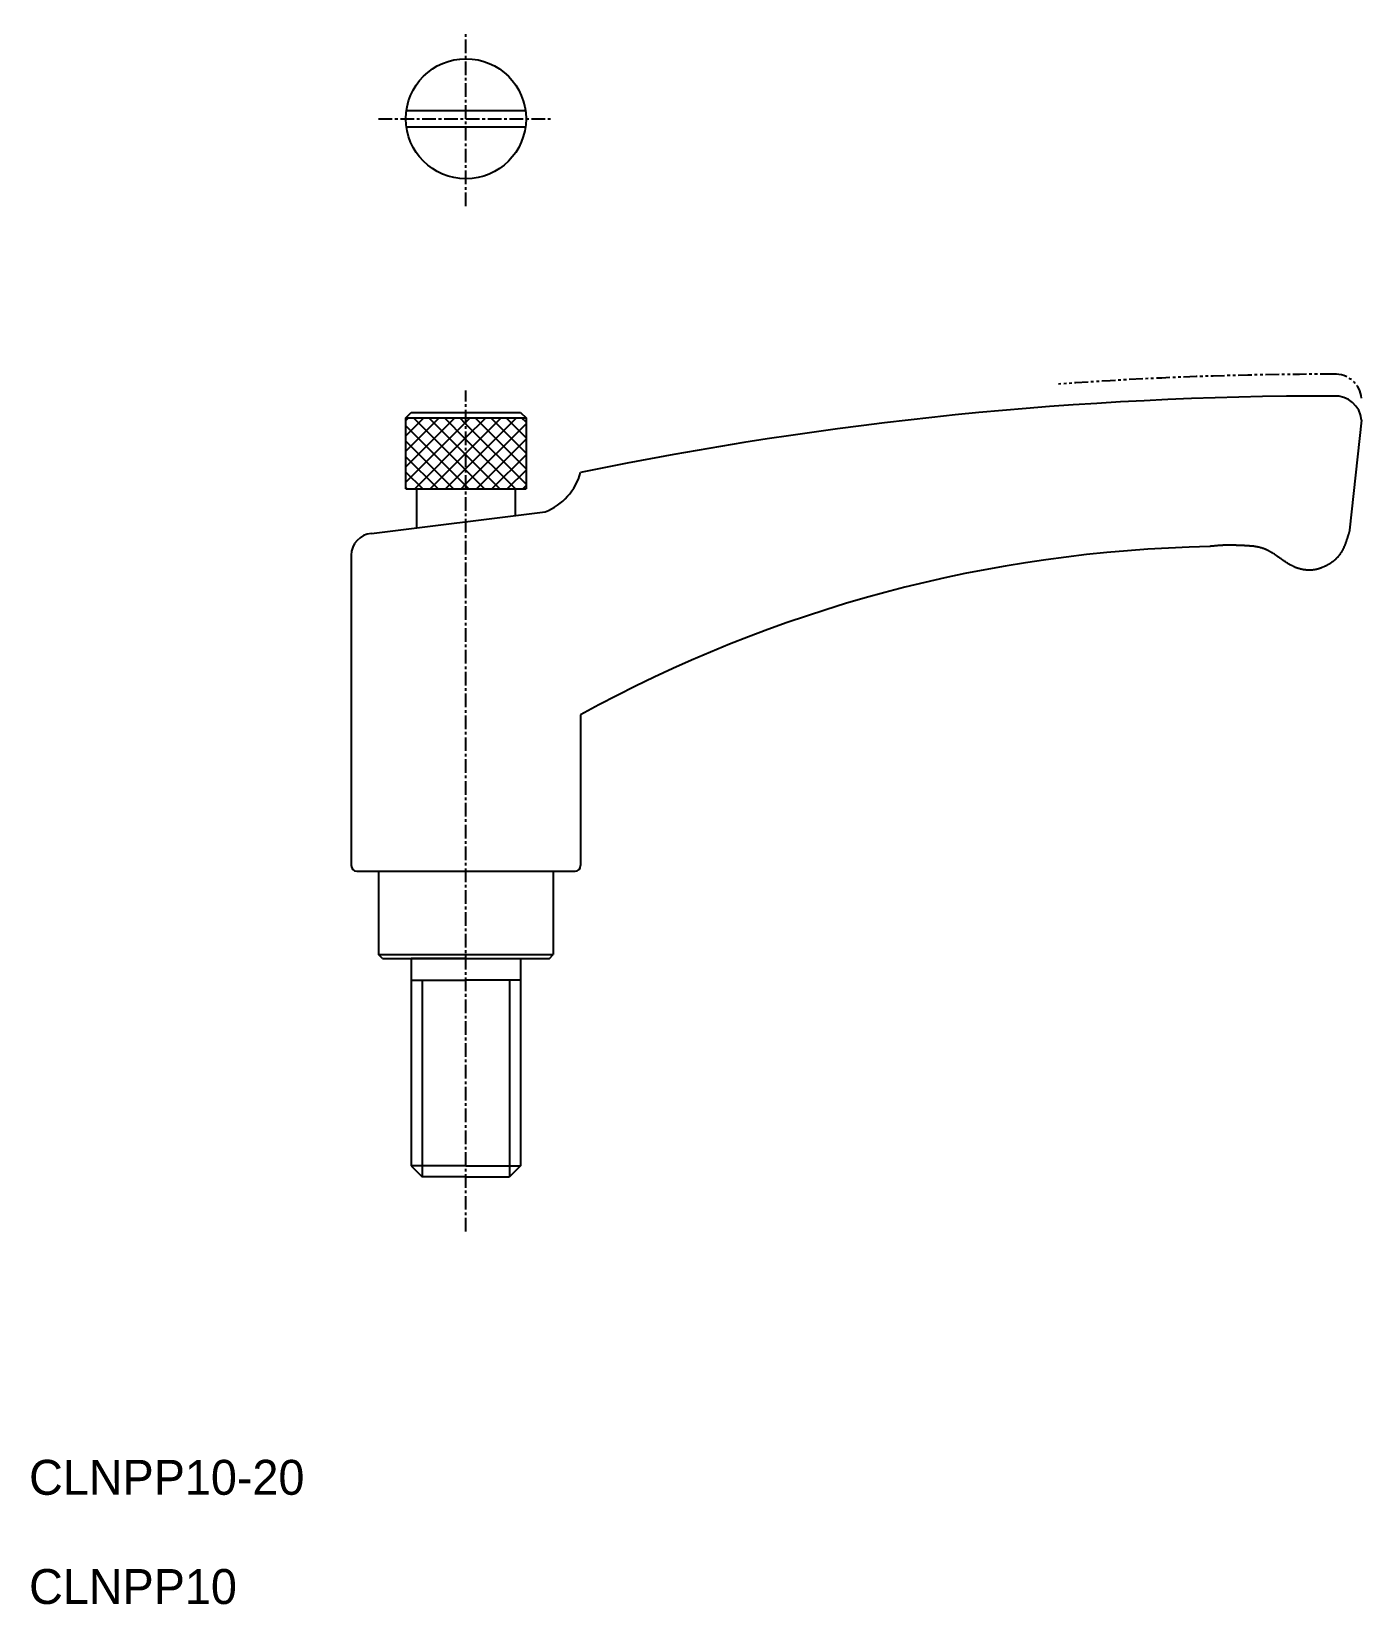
# Model space of a CAD drawing. Extents: x -2292 to -2170, y -1102 to -958.
import ezdxf

# ---------------------------------------------------------------- set-up
doc = ezdxf.new("R2010")
doc.units = 0
doc.linetypes.add('CENTER', pattern=[2, 1.25, -0.25, 0.25, -0.25])
doc.linetypes.add('PHANTOM', pattern=[2.5, 1.25, -0.25, 0.25, -0.25, 0.25, -0.25])
doc.layers.get('0').update_dxf_attribs({"linetype": 'CONTINUOUS'})
doc.layers.add('CENTER', color=1, linetype='CENTER')

# ---------------------------------------------------------------- blocks, each defined once
blk = doc.blocks.new('*X60')
at = {"color": 0, "linetype": 'CONTINUOUS'}
for p, q in [((-2257.97, -997.94), (-2253.49, -993.46)), ((-2257.97, -996.52), (-2254.91, -993.46)), ((-2257.97, -995.11), (-2256.32, -993.46)), ((-2257.97, -993.69), (-2257.73, -993.46)), ((-2257.97, -999.35), (-2252.47, -993.85)), ((-2252.47, -998.26), (-2257.27, -993.46)), ((-2252.47, -996.85), (-2255.86, -993.46)), ((-2252.47, -995.44), (-2254.44, -993.46)), ((-2252.47, -994.02), (-2253.03, -993.46)), ((-2252.47, -998.09), (-2247.84, -993.46)), ((-2252.47, -996.68), (-2249.25, -993.46)), ((-2252.47, -995.26), (-2250.66, -993.46)), ((-2252.47, -993.85), (-2252.08, -993.46)), ((-2246.97, -998.11), (-2251.62, -993.46)), ((-2246.97, -996.69), (-2250.2, -993.46)), ((-2246.97, -995.28), (-2248.79, -993.46)), ((-2246.97, -993.86), (-2247.37, -993.46)), ((-2252.47, -999.68), (-2257.97, -994.18)), ((-2257.16, -999.96), (-2252.47, -995.26)), ((-2252.47, -999.51), (-2246.97, -994.01)), ((-2246.97, -999.52), (-2252.47, -994.02)), ((-2253.6, -999.96), (-2257.97, -995.59)), ((-2255.75, -999.96), (-2252.47, -996.68)), ((-2247.94, -999.96), (-2252.47, -995.44)), ((-2251.51, -999.96), (-2246.97, -995.42)), ((-2255.01, -999.96), (-2257.97, -997.01)), ((-2254.34, -999.96), (-2252.47, -998.09)), ((-2249.36, -999.96), (-2252.47, -996.85)), ((-2250.09, -999.96), (-2246.97, -996.84)), ((-2256.43, -999.96), (-2257.97, -998.42)), ((-2252.92, -999.96), (-2252.47, -999.51)), ((-2250.77, -999.96), (-2252.47, -998.26)), ((-2248.68, -999.96), (-2246.97, -998.25)), ((-2247.26, -999.96), (-2246.97, -999.66)), ((-2257.84, -999.96), (-2257.97, -999.84)), ((-2252.19, -999.96), (-2252.47, -999.68))]:
    blk.add_line(p, q, dxfattribs=at)

msp = doc.modelspace()

# ---------------------------------------------------------------- linework, layer by layer
at = {"color": 7, "linetype": 'CONTINUOUS'}
for p, q in [((-2257.92, -965.32), (-2247.02, -965.32)), ((-2257.92, -966.82), (-2247.02, -966.82)), ((-2257.97, -993.46), (-2257.47, -992.96)), ((-2257.97, -993.46), (-2246.97, -993.46)), ((-2257.97, -999.96), (-2257.97, -993.46)), ((-2257.47, -992.96), (-2247.47, -992.96)), ((-2247.47, -992.96), (-2246.97, -993.46)), ((-2246.97, -993.46), (-2246.97, -999.96)), ((-2170.47, -993.66), (-2171.56, -1003.75)), ((-2257.97, -999.96), (-2246.97, -999.96)), ((-2256.97, -1003.52), (-2256.97, -999.96)), ((-2247.97, -999.96), (-2247.97, -1002.4)), ((-2261.13, -1004.04), (-2245.21, -1002.05)), ((-2262.97, -1006.03), (-2262.97, -1034.46)), ((-2241.97, -1020.64), (-2241.97, -1034.46)), ((-2262.47, -1034.96), (-2242.47, -1034.96)), ((-2260.47, -1034.96), (-2260.47, -1042.59)), ((-2244.47, -1034.96), (-2244.47, -1042.59)), ((-2260.47, -1042.59), (-2244.47, -1042.59)), ((-2260.1, -1042.96), (-2260.47, -1042.59)), ((-2244.83, -1042.96), (-2244.47, -1042.59)), ((-2260.1, -1042.96), (-2244.83, -1042.96)), ((-2252.47, -1042.96), (-2257.47, -1042.96)), ((-2257.47, -1042.96), (-2257.47, -1061.96)), ((-2252.47, -1042.96), (-2257.47, -1042.96)), ((-2252.47, -1042.96), (-2247.47, -1042.96)), ((-2252.47, -1042.96), (-2248.97, -1042.96)), ((-2247.47, -1042.96), (-2247.47, -1061.96)), ((-2257.47, -1044.96), (-2252.47, -1044.96)), ((-2247.47, -1044.96), (-2252.47, -1044.96)), ((-2252.47, -1061.96), (-2257.47, -1061.96)), ((-2257.47, -1061.96), (-2256.47, -1062.96)), ((-2252.47, -1062.96), (-2256.47, -1062.96)), ((-2252.47, -1061.96), (-2247.47, -1061.96)), ((-2252.47, -1062.96), (-2248.47, -1062.96)), ((-2247.47, -1061.96), (-2248.47, -1062.96))]:
    msp.add_line(p, q, dxfattribs=at)
at = {"color": 3}
for p, q in [((-2256.47, -1044.96), (-2256.47, -1062.96)), ((-2248.47, -1044.96), (-2248.47, -1062.96))]:
    msp.add_line(p, q, dxfattribs=at)
at = {"color": 7}
msp.add_polyline3d([(-2171.56, -1003.75, 0), (-2171.56, -1003.75, 0), (-2171.56, -1003.76, 0), (-2171.56, -1003.77, 0), (-2171.56, -1003.78, 0), (-2171.57, -1003.8, 0), (-2171.57, -1003.82, 0), (-2171.58, -1003.84, 0), (-2171.59, -1003.87, 0), (-2171.6, -1003.89, 0), (-2171.61, -1003.92, 0), (-2171.62, -1003.96, 0), (-2171.63, -1003.99, 0), (-2171.64, -1004.03, 0), (-2171.65, -1004.07, 0), (-2171.66, -1004.12, 0), (-2171.68, -1004.16, 0), (-2171.69, -1004.21, 0), (-2171.71, -1004.25, 0), (-2171.72, -1004.3, 0), (-2171.74, -1004.35, 0), (-2171.76, -1004.41, 0), (-2171.77, -1004.46, 0), (-2171.79, -1004.51, 0), (-2171.81, -1004.57, 0), (-2171.83, -1004.62, 0), (-2171.85, -1004.68, 0), (-2171.87, -1004.73, 0), (-2171.89, -1004.79, 0), (-2171.91, -1004.84, 0), (-2171.93, -1004.9, 0), (-2171.95, -1004.96, 0), (-2171.97, -1005.01, 0), (-2171.99, -1005.07, 0), (-2172.01, -1005.12, 0), (-2172.03, -1005.17, 0), (-2172.06, -1005.22, 0), (-2172.08, -1005.28, 0), (-2172.1, -1005.33, 0), (-2172.12, -1005.38, 0), (-2172.15, -1005.42, 0), (-2172.17, -1005.47, 0), (-2172.19, -1005.52, 0), (-2172.21, -1005.56, 0), (-2172.24, -1005.6, 0), (-2172.26, -1005.65, 0), (-2172.28, -1005.69, 0), (-2172.31, -1005.73, 0), (-2172.33, -1005.77, 0), (-2172.36, -1005.81, 0), (-2172.38, -1005.85, 0), (-2172.41, -1005.89, 0), (-2172.43, -1005.92, 0), (-2172.46, -1005.96, 0), (-2172.48, -1006, 0), (-2172.51, -1006.03, 0), (-2172.53, -1006.06, 0), (-2172.56, -1006.1, 0), (-2172.58, -1006.13, 0), (-2172.61, -1006.16, 0), (-2172.64, -1006.19, 0), (-2172.67, -1006.23, 0), (-2172.69, -1006.26, 0), (-2172.72, -1006.28, 0), (-2172.75, -1006.31, 0), (-2172.78, -1006.34, 0), (-2172.81, -1006.37, 0), (-2172.83, -1006.4, 0), (-2172.86, -1006.43, 0), (-2172.89, -1006.45, 0), (-2172.92, -1006.48, 0), (-2172.95, -1006.5, 0), (-2172.98, -1006.53, 0), (-2173.02, -1006.56, 0), (-2173.05, -1006.58, 0), (-2173.08, -1006.6, 0), (-2173.11, -1006.63, 0), (-2173.14, -1006.65, 0), (-2173.18, -1006.68, 0), (-2173.21, -1006.7, 0), (-2173.24, -1006.72, 0), (-2173.28, -1006.75, 0), (-2173.31, -1006.77, 0), (-2173.35, -1006.79, 0), (-2173.38, -1006.81, 0), (-2173.42, -1006.84, 0), (-2173.46, -1006.86, 0), (-2173.49, -1006.88, 0), (-2173.53, -1006.9, 0), (-2173.57, -1006.92, 0), (-2173.6, -1006.94, 0), (-2173.64, -1006.97, 0), (-2173.68, -1006.99, 0), (-2173.72, -1007.01, 0), (-2173.76, -1007.03, 0), (-2173.8, -1007.05, 0), (-2173.84, -1007.06, 0), (-2173.88, -1007.08, 0), (-2173.92, -1007.1, 0), (-2173.96, -1007.12, 0), (-2174, -1007.14, 0), (-2174.04, -1007.15, 0), (-2174.08, -1007.17, 0), (-2174.12, -1007.19, 0), (-2174.16, -1007.2, 0), (-2174.2, -1007.22, 0), (-2174.24, -1007.23, 0), (-2174.29, -1007.25, 0), (-2174.33, -1007.26, 0), (-2174.37, -1007.27, 0), (-2174.41, -1007.29, 0), (-2174.46, -1007.3, 0), (-2174.5, -1007.31, 0), (-2174.54, -1007.32, 0), (-2174.59, -1007.33, 0), (-2174.63, -1007.34, 0), (-2174.67, -1007.35, 0), (-2174.72, -1007.36, 0), (-2174.76, -1007.36, 0), (-2174.8, -1007.37, 0), (-2174.85, -1007.38, 0), (-2174.89, -1007.38, 0), (-2174.93, -1007.39, 0), (-2174.98, -1007.39, 0), (-2175.02, -1007.39, 0), (-2175.06, -1007.4, 0), (-2175.11, -1007.4, 0), (-2175.15, -1007.4, 0), (-2175.2, -1007.4, 0), (-2175.24, -1007.4, 0), (-2175.28, -1007.4, 0), (-2175.33, -1007.4, 0), (-2175.37, -1007.4, 0), (-2175.42, -1007.4, 0), (-2175.46, -1007.39, 0), (-2175.5, -1007.39, 0), (-2175.55, -1007.39, 0), (-2175.59, -1007.38, 0), (-2175.63, -1007.38, 0), (-2175.68, -1007.37, 0), (-2175.72, -1007.37, 0), (-2175.77, -1007.36, 0), (-2175.81, -1007.35, 0), (-2175.85, -1007.34, 0), (-2175.9, -1007.34, 0), (-2175.94, -1007.33, 0), (-2175.98, -1007.32, 0), (-2176.02, -1007.31, 0), (-2176.07, -1007.3, 0), (-2176.11, -1007.29, 0), (-2176.15, -1007.27, 0), (-2176.19, -1007.26, 0), (-2176.24, -1007.25, 0), (-2176.28, -1007.24, 0), (-2176.32, -1007.22, 0), (-2176.36, -1007.21, 0), (-2176.4, -1007.19, 0), (-2176.44, -1007.18, 0), (-2176.48, -1007.16, 0), (-2176.53, -1007.15, 0), (-2176.57, -1007.13, 0), (-2176.61, -1007.11, 0), (-2176.65, -1007.1, 0), (-2176.69, -1007.08, 0), (-2176.73, -1007.06, 0), (-2176.77, -1007.04, 0), (-2176.8, -1007.02, 0), (-2176.84, -1007, 0), (-2176.88, -1006.98, 0), (-2176.92, -1006.96, 0), (-2176.96, -1006.94, 0), (-2177, -1006.92, 0), (-2177.04, -1006.9, 0), (-2177.07, -1006.88, 0), (-2177.11, -1006.85, 0), (-2177.15, -1006.83, 0), (-2177.19, -1006.81, 0), (-2177.22, -1006.79, 0), (-2177.26, -1006.76, 0), (-2177.3, -1006.74, 0), (-2177.33, -1006.72, 0), (-2177.37, -1006.69, 0), (-2177.41, -1006.67, 0), (-2177.44, -1006.64, 0), (-2177.48, -1006.62, 0), (-2177.52, -1006.6, 0), (-2177.55, -1006.57, 0), (-2177.59, -1006.55, 0), (-2177.63, -1006.52, 0), (-2177.66, -1006.5, 0), (-2177.7, -1006.47, 0), (-2177.73, -1006.45, 0), (-2177.77, -1006.42, 0), (-2177.81, -1006.39, 0), (-2177.84, -1006.37, 0), (-2177.88, -1006.34, 0), (-2177.91, -1006.32, 0), (-2177.95, -1006.29, 0), (-2177.98, -1006.27, 0), (-2178.02, -1006.24, 0), (-2178.06, -1006.22, 0), (-2178.09, -1006.19, 0), (-2178.13, -1006.17, 0), (-2178.16, -1006.14, 0), (-2178.2, -1006.12, 0), (-2178.24, -1006.09, 0), (-2178.27, -1006.07, 0), (-2178.31, -1006.04, 0), (-2178.34, -1006.02, 0), (-2178.38, -1005.99, 0), (-2178.41, -1005.97, 0), (-2178.45, -1005.95, 0), (-2178.49, -1005.92, 0), (-2178.52, -1005.9, 0), (-2178.56, -1005.88, 0), (-2178.6, -1005.85, 0), (-2178.63, -1005.83, 0), (-2178.67, -1005.81, 0), (-2178.71, -1005.78, 0), (-2178.74, -1005.76, 0), (-2178.78, -1005.74, 0), (-2178.82, -1005.72, 0), (-2178.85, -1005.7, 0), (-2178.89, -1005.68, 0), (-2178.93, -1005.66, 0), (-2178.97, -1005.64, 0), (-2179, -1005.62, 0), (-2179.04, -1005.6, 0), (-2179.08, -1005.58, 0), (-2179.12, -1005.56, 0), (-2179.16, -1005.54, 0), (-2179.2, -1005.53, 0), (-2179.24, -1005.51, 0), (-2179.28, -1005.49, 0), (-2179.31, -1005.48, 0), (-2179.35, -1005.46, 0), (-2179.39, -1005.45, 0), (-2179.43, -1005.43, 0), (-2179.47, -1005.42, 0), (-2179.51, -1005.41, 0), (-2179.56, -1005.39, 0), (-2179.6, -1005.38, 0), (-2179.64, -1005.37, 0), (-2179.68, -1005.36, 0), (-2179.72, -1005.35, 0), (-2179.76, -1005.33, 0), (-2179.8, -1005.32, 0), (-2179.84, -1005.31, 0), (-2179.89, -1005.3, 0), (-2179.93, -1005.3, 0), (-2179.97, -1005.29, 0), (-2180.01, -1005.28, 0), (-2180.06, -1005.27, 0), (-2180.1, -1005.26, 0), (-2180.14, -1005.26, 0), (-2180.18, -1005.25, 0), (-2180.23, -1005.24, 0), (-2180.27, -1005.23, 0), (-2180.31, -1005.23, 0), (-2180.36, -1005.22, 0), (-2180.4, -1005.22, 0), (-2180.44, -1005.21, 0), (-2180.49, -1005.21, 0), (-2180.53, -1005.2, 0), (-2180.57, -1005.2, 0), (-2180.62, -1005.19, 0), (-2180.66, -1005.19, 0), (-2180.71, -1005.19, 0), (-2180.75, -1005.18, 0), (-2180.79, -1005.18, 0), (-2180.84, -1005.18, 0), (-2180.88, -1005.17, 0), (-2180.93, -1005.17, 0), (-2180.97, -1005.17, 0), (-2181.01, -1005.16, 0), (-2181.06, -1005.16, 0), (-2181.1, -1005.16, 0), (-2181.15, -1005.16, 0), (-2181.19, -1005.15, 0), (-2181.23, -1005.15, 0), (-2181.28, -1005.15, 0), (-2181.32, -1005.15, 0), (-2181.37, -1005.15, 0), (-2181.41, -1005.14, 0), (-2181.45, -1005.14, 0), (-2181.5, -1005.14, 0), (-2181.54, -1005.14, 0), (-2181.59, -1005.14, 0), (-2181.63, -1005.14, 0), (-2181.67, -1005.13, 0), (-2181.72, -1005.13, 0), (-2181.76, -1005.13, 0), (-2181.8, -1005.13, 0), (-2181.85, -1005.13, 0), (-2181.89, -1005.13, 0), (-2181.93, -1005.13, 0), (-2181.98, -1005.12, 0), (-2182.02, -1005.12, 0), (-2182.06, -1005.12, 0), (-2182.11, -1005.12, 0), (-2182.15, -1005.12, 0), (-2182.19, -1005.12, 0), (-2182.24, -1005.12, 0), (-2182.28, -1005.12, 0), (-2182.32, -1005.12, 0), (-2182.37, -1005.12, 0), (-2182.41, -1005.12, 0), (-2182.45, -1005.12, 0), (-2182.5, -1005.12, 0), (-2182.54, -1005.11, 0), (-2182.58, -1005.11, 0), (-2182.63, -1005.11, 0), (-2182.67, -1005.11, 0), (-2182.71, -1005.12, 0), (-2182.75, -1005.12, 0), (-2182.8, -1005.12, 0), (-2182.84, -1005.12, 0), (-2182.88, -1005.12, 0), (-2182.93, -1005.12, 0), (-2182.97, -1005.12, 0), (-2183.01, -1005.12, 0), (-2183.06, -1005.12, 0), (-2183.1, -1005.12, 0), (-2183.14, -1005.12, 0), (-2183.19, -1005.13, 0), (-2183.23, -1005.13, 0), (-2183.27, -1005.13, 0), (-2183.32, -1005.13, 0), (-2183.36, -1005.13, 0), (-2183.4, -1005.14, 0), (-2183.45, -1005.14, 0), (-2183.49, -1005.14, 0), (-2183.53, -1005.15, 0), (-2183.58, -1005.15, 0), (-2183.62, -1005.15, 0), (-2183.66, -1005.16, 0), (-2183.71, -1005.16, 0), (-2183.75, -1005.16, 0), (-2183.79, -1005.17, 0), (-2183.84, -1005.17, 0), (-2183.88, -1005.18, 0), (-2183.93, -1005.18, 0), (-2183.97, -1005.19, 0), (-2184.01, -1005.19, 0), (-2184.06, -1005.2, 0), (-2184.1, -1005.2, 0), (-2184.14, -1005.21, 0), (-2184.19, -1005.21, 0), (-2184.23, -1005.22, 0), (-2184.28, -1005.22, 0), (-2184.32, -1005.23, 0), (-2184.36, -1005.24, 0)], dxfattribs=at)
at = {"color": 7, "linetype": 'CONTINUOUS'}
msp.add_circle((-2252.47, -966.07), 5.5, dxfattribs=at)
at = {"color": 3, "linetype": 'PHANTOM'}
for centre, radius, start, end in [((-2173.43, -1328.76), 339.3, 89.9293, 94.187), ((-2172.86, -991.86), 2.4, 4.7437, 93.7297)]:
    msp.add_arc(centre, radius, start, end, dxfattribs=at)
at = {"color": 7, "linetype": 'CONTINUOUS'}
for centre, radius, start, end in [((-2173.43, -1330.76), 339.3, 89.9293, 101.6537), ((-2172.86, -993.86), 2.4, 4.7437, 93.7297), ((-2247.2, -997), 5.43, 291.467, 344.4521), ((-2260.97, -1006.03), 2, 94.5943, 180), ((-2181.96, -1129.67), 124.45, 91.1075, 118.8287), ((-2262.47, -1034.46), 0.5, 180, 270), ((-2242.47, -1034.46), 0.5, 270, 0)]:
    msp.add_arc(centre, radius, start, end, dxfattribs=at)
at = {"layer": 'CENTER', "color": 1, "linetype": 'CENTER'}
for p, q in [((-2252.47, -974.07), (-2252.47, -958.07)), ((-2260.47, -966.07), (-2244.47, -966.07)), ((-2252.47, -1067.96), (-2252.47, -990.96))]:
    msp.add_line(p, q, dxfattribs=at)

# ---------------------------------------------------------------- block references
at = {"color": 3, "linetype": 'CONTINUOUS'}
msp.add_blockref('*X60', (0, 0), dxfattribs=at)

# ---------------------------------------------------------------- texts
at = {"color": 7, "linetype": 'CONTINUOUS'}
for s, p in [('CLNPP10-20', (-2292.47, -1092.07)), ('CLNPP10', (-2292.47, -1102.07))]:
    msp.add_text(s, height=3.2, dxfattribs=at).set_placement(p)

doc.saveas('drawing.dxf')
